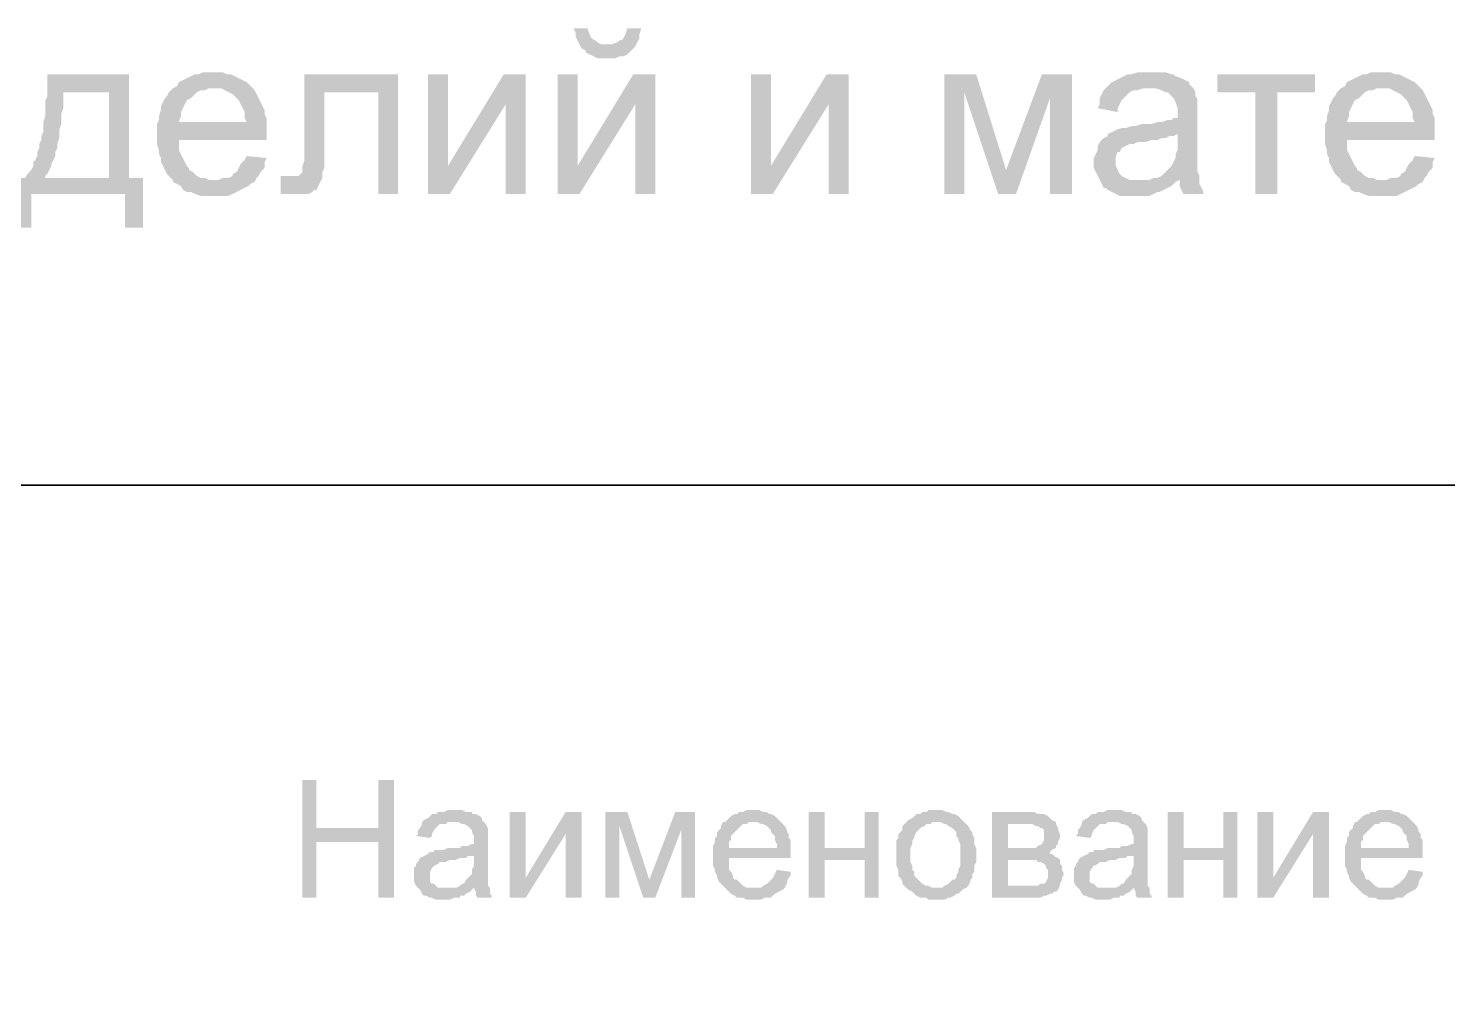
# Model space of a CAD drawing. Header units: millimetres. Extents: x -383313 to -161684, y -117025 to 99224.
# Drawn here: x -362985 to -359971, y -26884 to -24810 of the extents above; entities that cross this region are included whole.
import ezdxf

# ---------------------------------------------------------------- set-up
doc = ezdxf.new("R2010")
doc.units = ezdxf.units.MM
doc.header["$MEASUREMENT"] = 0
doc.layers.add('PDF_Geometry', color=7, linetype='Continuous')
doc.layers.add('PDF_Solid Fills', color=7, linetype='Continuous')

# ---------------------------------------------------------------- blocks, each defined once
blk = doc.blocks.new('A$Cf5759c35')
at = {"layer": 'PDF_Solid Fills'}
for points in [[(-3335.9, -6544.7), (-3365.5, -6544.7), (-3361.3, -6553.2), (-3361.3, -6561.7), (-3357, -6570.1), (-3352.8, -6578.6), (-3293.5, -6578.6), (-3306.2, -6578.6), (-3314.7, -6574.4), (-3318.9, -6570.1), (-3327.4, -6565.9), (-3331.6, -6557.4)], [(-3221.6, -6544.7), (-3251.2, -6544.7), (-3255.4, -6557.4), (-3259.7, -6565.9), (-3263.9, -6570.1), (-3268.1, -6570.1), (-3272.4, -6574.4), (-3285.1, -6578.6), (-3293.5, -6578.6), (-3352.8, -6578.6), (-3348.6, -6587.1), (-3340.1, -6591.3), (-3340.1, -6595.5), (-3331.6, -6599.8), (-3323.2, -6604), (-3314.7, -6608.2), (-3302, -6608.2), (-3293.5, -6608.2), (-3289.3, -6608.2), (-3276.6, -6608.2), (-3268.1, -6604), (-3259.7, -6604), (-3251.2, -6599.8), (-3242.7, -6591.3), (-3242.7, -6591.3), (-3234.3, -6582.8), (-3230, -6574.4), (-3225.8, -6565.9), (-3225.8, -6557.4)], [(-4309.5, -6642.1), (-4483.1, -6642.1), (-4483.1, -6676), (-4351.9, -6680.2), (-4351.9, -6862.2), (-4487.3, -6862.2), (-4529.7, -6862.2), (-4550.8, -6862.2), (-4550.8, -6968.1), (-4517, -6968.1), (-4517, -6896.1), (-4318, -6896.1), (-4279.9, -6862.2), (-4309.5, -6862.2)], [(-4131.7, -6637.9), (-4131.7, -6637.9), (-4152.9, -6637.9), (-4161.4, -6642.1), (-4169.8, -6642.1), (-4178.3, -6646.3), (-4186.8, -6650.6), (-4195.2, -6654.8), (-4203.7, -6659), (-4207.9, -6667.5), (-4216.4, -6671.7), (-4131.7, -6671.7), (-4127.5, -6671.7), (-4114.8, -6671.7), (-4106.3, -6676), (-4097.9, -6680.2), (-4089.4, -6684.4), (-4085.2, -6688.7), (-4076.7, -6697.1), (-4076.7, -6697.1), (-4072.5, -6705.6), (-4068.2, -6714.1), (-4064, -6722.5), (-4064, -6735.2), (-4059.8, -6743.7), (-4203.7, -6743.7), (-4017.4, -6747.9), (-4017.4, -6735.2), (-4021.7, -6726.8), (-4021.7, -6718.3), (-4025.9, -6709.8), (-4030.1, -6701.4), (-4034.4, -6692.9), (-4038.6, -6684.4), (-4042.8, -6676), (-4047.1, -6671.7), (-4051.3, -6667.5), (-4059.8, -6659), (-4068.2, -6654.8), (-4076.7, -6650.6), (-4085.2, -6646.3), (-4093.6, -6642.1), (-4102.1, -6642.1), (-4110.6, -6637.9), (-4119, -6637.9)], [(-3738, -6642.1), (-3937, -6642.1), (-3937, -6824.1), (-3941.2, -6836.8), (-3941.2, -6845.3), (-3941.2, -6849.5), (-3941.2, -6849.5), (-3949.7, -6858), (-3949.7, -6858), (-3953.9, -6858), (-3966.6, -6858), (-3987.8, -6858), (-3987.8, -6896.1), (-3979.3, -6896.1), (-3970.9, -6896.1), (-3962.4, -6896.1), (-3949.7, -6896.1), (-3949.7, -6896.1), (-3941.2, -6896.1), (-3928.5, -6896.1), (-3920.1, -6891.9), (-3915.8, -6887.6), (-3911.6, -6887.6), (-3907.4, -6879.2), (-3903.1, -6870.7), (-3898.9, -6862.2), (-3898.9, -6858), (-3898.9, -6849.5), (-3894.7, -6841.1), (-3894.7, -6832.6), (-3894.7, -6819.9), (-3894.7, -6803), (-3894.7, -6680.2), (-3780.4, -6680.2)], [(-3467.1, -6642.1), (-3513.7, -6642.1), (-3632.2, -6836.8), (-3674.5, -6896.1), (-3628, -6896.1), (-3509.4, -6705.6)], [(-3191.9, -6642.1), (-3238.5, -6642.1), (-3357, -6836.8), (-3399.4, -6896.1), (-3352.8, -6896.1), (-3234.3, -6705.6)], [(-2781.3, -6642.1), (-2827.9, -6642.1), (-2946.4, -6836.8), (-2988.7, -6896.1), (-2942.2, -6896.1), (-2823.6, -6705.6)], [(-2510.4, -6642.1), (-2578.1, -6642.1), (-2578.1, -6896.1), (-2535.8, -6896.1), (-2535.8, -6680.2)], [(-2307.2, -6642.1), (-2370.7, -6642.1), (-2446.9, -6845.3), (-2463.8, -6896.1), (-2425.7, -6896.1), (-2353.7, -6692.9)], [(-2137.8, -6637.9), (-2137.8, -6637.9), (-2167.5, -6637.9), (-2180.2, -6642.1), (-2188.6, -6642.1), (-2197.1, -6646.3), (-2205.6, -6650.6), (-2214, -6654.8), (-2222.5, -6659), (-2226.7, -6663.3), (-2235.2, -6671.7), (-2146.3, -6671.7), (-2137.8, -6671.7), (-2129.4, -6671.7), (-2116.7, -6676), (-2108.2, -6680.2), (-2104, -6680.2), (-2095.5, -6688.7), (-2095.5, -6688.7), (-2091.3, -6692.9), (-2087, -6701.4), (-2082.8, -6714.1), (-2082.8, -6722.5), (-2082.8, -6726.8), (-2082.8, -6735.2), (-2091.3, -6735.2), (-2095.5, -6739.5), (-2104, -6739.5), (-2116.7, -6743.7), (-2125.1, -6743.7), (-2137.8, -6747.9), (-2146.3, -6747.9), (-2159, -6747.9), (-2171.7, -6752.2), (-2180.2, -6752.2), (-2192.9, -6756.4), (-2197.1, -6756.4), (-2201.3, -6756.4), (-2214, -6760.6), (-2222.5, -6764.9), (-2082.8, -6769.1), (-2082.8, -6786), (-2082.8, -6790.3), (-2082.8, -6803), (-2087, -6811.4), (-2087, -6819.9), (-2091.3, -6828.4), (-2091.3, -6828.4), (-2095.5, -6836.8), (-2104, -6845.3), (-2112.4, -6853.8), (-2116.7, -6858), (-2125.1, -6862.2), (-2133.6, -6862.2), (-2078.6, -6866.5), (-2078.6, -6866.5), (-2078.6, -6879.2), (-2074.3, -6887.6), (-2070.1, -6896.1), (-2027.8, -6896.1), (-2027.8, -6891.9), (-2032, -6883.4), (-2036.2, -6874.9), (-2036.2, -6866.5), (-2036.2, -6862.2), (-2036.2, -6858), (-2040.5, -6849.5), (-2040.5, -6841.1), (-2040.5, -6828.4), (-2040.5, -6819.9), (-2040.5, -6803), (-2040.5, -6790.3), (-2040.5, -6731), (-2040.5, -6731), (-2040.5, -6718.3), (-2040.5, -6709.8), (-2040.5, -6701.4), (-2040.5, -6692.9), (-2044.7, -6688.7), (-2044.7, -6680.2), (-2048.9, -6671.7), (-2057.4, -6663.3), (-2057.4, -6659), (-2065.9, -6654.8), (-2074.3, -6650.6), (-2087, -6646.3), (-2091.3, -6642.1), (-2095.5, -6642.1), (-2108.2, -6637.9), (-2116.7, -6637.9), (-2125.1, -6637.9)], [(-1790.7, -6642.1), (-1998.1, -6642.1), (-1998.1, -6680.2), (-1917.7, -6680.2), (-1917.7, -6896.1), (-1871.1, -6896.1), (-1871.1, -6680.2), (-1790.7, -6680.2)], [(-1651, -6637.9), (-1651, -6637.9), (-1672.2, -6637.9), (-1680.6, -6642.1), (-1689.1, -6642.1), (-1697.6, -6646.3), (-1706, -6650.6), (-1714.5, -6654.8), (-1723, -6659), (-1727.2, -6667.5), (-1735.7, -6671.7), (-1651, -6671.7), (-1646.8, -6671.7), (-1634.1, -6671.7), (-1625.6, -6676), (-1617.1, -6680.2), (-1608.7, -6684.4), (-1604.4, -6688.7), (-1596, -6697.1), (-1596, -6697.1), (-1591.7, -6705.6), (-1587.5, -6714.1), (-1583.3, -6722.5), (-1583.3, -6735.2), (-1579, -6743.7), (-1723, -6743.7), (-1536.7, -6747.9), (-1536.7, -6735.2), (-1540.9, -6726.8), (-1540.9, -6718.3), (-1545.2, -6709.8), (-1549.4, -6701.4), (-1553.6, -6692.9), (-1557.9, -6684.4), (-1562.1, -6676), (-1566.3, -6671.7), (-1570.6, -6667.5), (-1579, -6659), (-1587.5, -6654.8), (-1596, -6650.6), (-1604.4, -6646.3), (-1612.9, -6642.1), (-1621.4, -6642.1), (-1629.8, -6637.9), (-1638.3, -6637.9)], [(-4483.1, -6676), (-4483.1, -6688.7), (-4487.3, -6697.1), (-4487.3, -6731), (-4491.6, -6743.7), (-4491.6, -6752.2), (-4491.6, -6764.9), (-4495.8, -6773.3), (-4495.8, -6781.8), (-4500, -6790.3), (-4500, -6798.7), (-4504.3, -6807.2), (-4504.3, -6815.7), (-4508.5, -6824.1), (-4512.7, -6828.4), (-4512.7, -6836.8), (-4517, -6845.3), (-4521.2, -6849.5), (-4525.4, -6853.8), (-4529.7, -6862.2), (-4487.3, -6862.2), (-4487.3, -6858), (-4483.1, -6853.8), (-4478.9, -6845.3), (-4474.6, -6836.8), (-4474.6, -6832.6), (-4470.4, -6824.1), (-4466.2, -6815.7), (-4466.2, -6807.2), (-4461.9, -6798.7), (-4461.9, -6790.3), (-4457.7, -6777.6), (-4457.7, -6769.1), (-4457.7, -6760.6), (-4453.5, -6747.9), (-4453.5, -6739.5), (-4453.5, -6726.8), (-4449.2, -6714.1), (-4449.2, -6701.4), (-4449.2, -6688.7), (-4449.2, -6680.2), (-4351.9, -6680.2)], [(-4216.4, -6671.7), (-4216.4, -6671.7), (-4224.9, -6680.2), (-4229.1, -6688.7), (-4233.3, -6692.9), (-4237.6, -6701.4), (-4241.8, -6709.8), (-4241.8, -6718.3), (-4246, -6731), (-4246, -6739.5), (-4250.3, -6747.9), (-4250.3, -6760.6), (-4250.3, -6773.3), (-4250.3, -6781.8), (-4250.3, -6790.3), (-4246, -6803), (-4246, -6811.4), (-4241.8, -6819.9), (-4241.8, -6828.4), (-4237.6, -6836.8), (-4233.3, -6845.3), (-4229.1, -6853.8), (-4220.6, -6862.2), (-4216.4, -6866.5), (-4127.5, -6866.5), (-4131.7, -6866.5), (-4140.2, -6866.5), (-4148.7, -6862.2), (-4157.1, -6862.2), (-4165.6, -6858), (-4174.1, -6849.5), (-4182.5, -6845.3), (-4182.5, -6841.1), (-4186.8, -6836.8), (-4191, -6828.4), (-4195.2, -6819.9), (-4199.5, -6811.4), (-4203.7, -6803), (-4203.7, -6790.3), (-4203.7, -6781.8), (-4017.4, -6781.8), (-4017.4, -6777.6), (-4017.4, -6769.1), (-4017.4, -6756.4), (-4017.4, -6747.9), (-4203.7, -6743.7), (-4203.7, -6743.7), (-4199.5, -6731), (-4199.5, -6722.5), (-4195.2, -6714.1), (-4191, -6705.6), (-4186.8, -6697.1), (-4178.3, -6692.9), (-4174.1, -6688.7), (-4165.6, -6680.2), (-4157.1, -6676), (-4148.7, -6676), (-4140.2, -6671.7), (-4131.7, -6671.7)], [(-2235.2, -6671.7), (-2239.4, -6676), (-2243.7, -6684.4), (-2247.9, -6692.9), (-2247.9, -6705.6), (-2252.1, -6714.1), (-2209.8, -6722.5), (-2209.8, -6714.1), (-2205.6, -6705.6), (-2201.3, -6697.1), (-2192.9, -6688.7), (-2188.6, -6684.4), (-2184.4, -6680.2), (-2175.9, -6676), (-2167.5, -6676), (-2154.8, -6671.7), (-2146.3, -6671.7)], [(-1735.7, -6671.7), (-1735.7, -6671.7), (-1744.1, -6680.2), (-1748.4, -6688.7), (-1752.6, -6692.9), (-1756.8, -6701.4), (-1761.1, -6709.8), (-1761.1, -6718.3), (-1765.3, -6731), (-1765.3, -6739.5), (-1769.5, -6747.9), (-1769.5, -6760.6), (-1769.5, -6773.3), (-1769.5, -6781.8), (-1769.5, -6790.3), (-1765.3, -6803), (-1765.3, -6811.4), (-1761.1, -6819.9), (-1761.1, -6828.4), (-1756.8, -6836.8), (-1752.6, -6845.3), (-1748.4, -6853.8), (-1739.9, -6862.2), (-1735.7, -6866.5), (-1646.8, -6866.5), (-1651, -6866.5), (-1659.5, -6866.5), (-1667.9, -6862.2), (-1676.4, -6862.2), (-1684.9, -6858), (-1693.3, -6849.5), (-1701.8, -6845.3), (-1701.8, -6841.1), (-1706, -6836.8), (-1710.3, -6828.4), (-1714.5, -6819.9), (-1718.7, -6811.4), (-1723, -6803), (-1723, -6790.3), (-1723, -6781.8), (-1536.7, -6781.8), (-1536.7, -6777.6), (-1536.7, -6769.1), (-1536.7, -6756.4), (-1536.7, -6747.9), (-1723, -6743.7), (-1723, -6743.7), (-1718.7, -6731), (-1718.7, -6722.5), (-1714.5, -6714.1), (-1710.3, -6705.6), (-1706, -6697.1), (-1697.6, -6692.9), (-1693.3, -6688.7), (-1684.9, -6680.2), (-1676.4, -6676), (-1667.9, -6676), (-1659.5, -6671.7), (-1651, -6671.7)], [(-2222.5, -6764.9), (-2231, -6769.1), (-2231, -6773.3), (-2239.4, -6777.6), (-2247.9, -6786), (-2252.1, -6794.5), (-2252.1, -6803), (-2256.4, -6811.4), (-2260.6, -6819.9), (-2260.6, -6828.4), (-2260.6, -6832.6), (-2260.6, -6841.1), (-2256.4, -6849.5), (-2252.1, -6858), (-2247.9, -6866.5), (-2243.7, -6874.9), (-2239.4, -6883.4), (-2235.2, -6883.4), (-2231, -6887.6), (-2222.5, -6891.9), (-2214, -6896.1), (-2205.6, -6900.3), (-2192.9, -6900.3), (-2184.4, -6900.3), (-2171.7, -6900.3), (-2163.2, -6900.3), (-2154.8, -6900.3), (-2142.1, -6900.3), (-2133.6, -6896.1), (-2125.1, -6891.9), (-2120.9, -6891.9), (-2112.4, -6887.6), (-2104, -6883.4), (-2095.5, -6879.2), (-2087, -6870.7), (-2163.2, -6866.5), (-2167.5, -6866.5), (-2175.9, -6866.5), (-2184.4, -6866.5), (-2192.9, -6862.2), (-2201.3, -6858), (-2205.6, -6853.8), (-2209.8, -6845.3), (-2214, -6836.8), (-2214, -6828.4), (-2214, -6824.1), (-2214, -6815.7), (-2209.8, -6807.2), (-2205.6, -6807.2), (-2201.3, -6798.7), (-2192.9, -6794.5), (-2184.4, -6790.3), (-2175.9, -6790.3), (-2167.5, -6786), (-2154.8, -6786), (-2150.5, -6786), (-2137.8, -6781.8), (-2125.1, -6781.8), (-2116.7, -6777.6), (-2108.2, -6777.6), (-2099.7, -6773.3), (-2091.3, -6773.3), (-2082.8, -6769.1)], [(-4059.8, -6815.7), (-4059.8, -6815.7), (-4064, -6824.1), (-4072.5, -6832.6), (-4076.7, -6841.1), (-4080.9, -6849.5), (-4089.4, -6853.8), (-4089.4, -6858), (-4097.9, -6862.2), (-4110.6, -6862.2), (-4119, -6866.5), (-4127.5, -6866.5), (-4216.4, -6866.5), (-4216.4, -6870.7), (-4207.9, -6874.9), (-4199.5, -6879.2), (-4195.2, -6887.6), (-4186.8, -6891.9), (-4178.3, -6891.9), (-4169.8, -6896.1), (-4157.1, -6900.3), (-4148.7, -6900.3), (-4140.2, -6900.3), (-4127.5, -6900.3), (-4127.5, -6900.3), (-4119, -6900.3), (-4106.3, -6900.3), (-4097.9, -6900.3), (-4089.4, -6896.1), (-4080.9, -6891.9), (-4072.5, -6887.6), (-4064, -6883.4), (-4055.5, -6879.2), (-4051.3, -6874.9), (-4042.8, -6870.7), (-4038.6, -6862.2), (-4034.4, -6858), (-4030.1, -6849.5), (-4021.7, -6841.1), (-4021.7, -6828.4), (-4017.4, -6819.9)], [(-1579, -6815.7), (-1579, -6815.7), (-1583.3, -6824.1), (-1591.7, -6832.6), (-1596, -6841.1), (-1600.2, -6849.5), (-1608.7, -6853.8), (-1608.7, -6858), (-1617.1, -6862.2), (-1629.8, -6862.2), (-1638.3, -6866.5), (-1646.8, -6866.5), (-1735.7, -6866.5), (-1735.7, -6870.7), (-1727.2, -6874.9), (-1718.7, -6879.2), (-1714.5, -6887.6), (-1706, -6891.9), (-1697.6, -6891.9), (-1689.1, -6896.1), (-1676.4, -6900.3), (-1667.9, -6900.3), (-1659.5, -6900.3), (-1646.8, -6900.3), (-1646.8, -6900.3), (-1638.3, -6900.3), (-1625.6, -6900.3), (-1617.1, -6900.3), (-1608.7, -6896.1), (-1600.2, -6891.9), (-1591.7, -6887.6), (-1583.3, -6883.4), (-1574.8, -6879.2), (-1570.6, -6874.9), (-1562.1, -6870.7), (-1557.9, -6862.2), (-1553.6, -6858), (-1549.4, -6849.5), (-1540.9, -6841.1), (-1540.9, -6828.4), (-1536.7, -6819.9)], [(-2133.6, -6862.2), (-2142.1, -6866.5), (-2163.2, -6866.5), (-2087, -6870.7), (-2078.6, -6866.5)], [(-3911.6, -8140.7), (-3941.2, -8140.7), (-3941.2, -8390.5), (-3911.6, -8390.5), (-3911.6, -8271.9), (-3780.4, -8271.9), (-3911.6, -8242.3)], [(-3746.5, -8140.7), (-3780.4, -8140.7), (-3780.4, -8242.3), (-3911.6, -8242.3), (-3780.4, -8271.9), (-3780.4, -8390.5), (-3746.5, -8390.5)], [(-3615.3, -8204.2), (-3615.3, -8204.2), (-3632.2, -8204.2), (-3640.7, -8208.4), (-3644.9, -8208.4), (-3653.4, -8208.4), (-3657.6, -8212.7), (-3666.1, -8212.7), (-3670.3, -8216.9), (-3674.5, -8221.1), (-3683, -8225.4), (-3687.2, -8229.6), (-3623.7, -8229.6), (-3619.5, -8229.6), (-3611, -8229.6), (-3602.6, -8233.8), (-3598.3, -8233.8), (-3589.9, -8238.1), (-3585.6, -8242.3), (-3585.6, -8242.3), (-3581.4, -8246.5), (-3581.4, -8250.8), (-3577.2, -8259.2), (-3577.2, -8267.7), (-3577.2, -8267.7), (-3577.2, -8276.2), (-3581.4, -8276.2), (-3589.9, -8280.4), (-3594.1, -8280.4), (-3602.6, -8280.4), (-3606.8, -8284.6), (-3615.3, -8284.6), (-3623.7, -8284.6), (-3632.2, -8284.6), (-3640.7, -8288.9), (-3649.1, -8288.9), (-3653.4, -8288.9), (-3661.8, -8288.9), (-3661.8, -8293.1), (-3670.3, -8293.1), (-3674.5, -8297.3), (-3577.2, -8301.6), (-3577.2, -8310), (-3577.2, -8314.3), (-3577.2, -8322.7), (-3581.4, -8331.2), (-3581.4, -8335.4), (-3581.4, -8339.7), (-3585.6, -8343.9), (-3589.9, -8348.1), (-3594.1, -8352.4), (-3598.3, -8360.8), (-3602.6, -8360.8), (-3606.8, -8365.1), (-3615.3, -8369.3), (-3577.2, -8369.3), (-3577.2, -8369.3), (-3572.9, -8377.8), (-3572.9, -8386.2), (-3568.7, -8390.5), (-3539.1, -8390.5), (-3539.1, -8386.2), (-3543.3, -8382), (-3543.3, -8373.5), (-3543.3, -8369.3), (-3547.5, -8365.1), (-3547.5, -8360.8), (-3547.5, -8356.6), (-3547.5, -8352.4), (-3547.5, -8343.9), (-3547.5, -8335.4), (-3547.5, -8327), (-3547.5, -8314.3), (-3547.5, -8271.9), (-3547.5, -8271.9), (-3547.5, -8263.5), (-3547.5, -8255), (-3547.5, -8250.8), (-3547.5, -8246.5), (-3547.5, -8242.3), (-3551.8, -8233.8), (-3556, -8229.6), (-3560.2, -8225.4), (-3560.2, -8221.1), (-3564.5, -8216.9), (-3572.9, -8212.7), (-3581.4, -8212.7), (-3581.4, -8208.4), (-3589.9, -8208.4), (-3594.1, -8208.4), (-3602.6, -8204.2), (-3611, -8204.2)], [(-3348.6, -8208.4), (-3382.4, -8208.4), (-3467.1, -8348.1), (-3501, -8390.5), (-3467.1, -8390.5), (-3382.4, -8255)], [(-3251.2, -8208.4), (-3297.8, -8208.4), (-3297.8, -8390.5), (-3268.1, -8390.5), (-3268.1, -8238.1)], [(-3107.3, -8208.4), (-3149.6, -8208.4), (-3204.6, -8352.4), (-3217.3, -8390.5), (-3191.9, -8390.5), (-3136.9, -8246.5)], [(-2984.5, -8204.2), (-2984.5, -8204.2), (-2997.2, -8204.2), (-3005.7, -8208.4), (-3014.1, -8208.4), (-3018.4, -8212.7), (-3022.6, -8212.7), (-3031.1, -8216.9), (-3035.3, -8221.1), (-3039.5, -8225.4), (-3043.8, -8229.6), (-2984.5, -8229.6), (-2980.3, -8229.6), (-2976, -8229.6), (-2967.6, -8233.8), (-2963.3, -8233.8), (-2954.9, -8238.1), (-2950.6, -8242.3), (-2946.4, -8246.5), (-2946.4, -8250.8), (-2942.2, -8255), (-2937.9, -8259.2), (-2937.9, -8267.7), (-2933.7, -8276.2), (-2933.7, -8284.6), (-3035.3, -8284.6), (-2904.1, -8284.6), (-2904.1, -8276.2), (-2904.1, -8267.7), (-2908.3, -8263.5), (-2908.3, -8255), (-2912.5, -8250.8), (-2912.5, -8246.5), (-2916.8, -8238.1), (-2921, -8233.8), (-2925.2, -8229.6), (-2929.5, -8225.4), (-2933.7, -8221.1), (-2937.9, -8216.9), (-2946.4, -8212.7), (-2950.6, -8212.7), (-2954.9, -8208.4), (-2963.3, -8208.4), (-2971.8, -8204.2), (-2976, -8204.2)], [(-2832.1, -8208.4), (-2866, -8208.4), (-2866, -8390.5), (-2832.1, -8390.5), (-2832.1, -8310), (-2747.4, -8310), (-2832.1, -8284.6)], [(-2717.8, -8208.4), (-2747.4, -8208.4), (-2747.4, -8284.6), (-2832.1, -8284.6), (-2747.4, -8310), (-2747.4, -8390.5), (-2717.8, -8390.5)], [(-2595, -8204.2), (-2595, -8204.2), (-2612, -8204.2), (-2616.2, -8208.4), (-2624.7, -8208.4), (-2628.9, -8212.7), (-2637.4, -8212.7), (-2641.6, -8216.9), (-2645.8, -8221.1), (-2654.3, -8225.4), (-2654.3, -8225.4), (-2658.5, -8229.6), (-2595, -8229.6), (-2595, -8229.6), (-2586.6, -8229.6), (-2578.1, -8233.8), (-2573.9, -8233.8), (-2569.6, -8238.1), (-2561.2, -8242.3), (-2556.9, -8246.5), (-2552.7, -8250.8), (-2552.7, -8259.2), (-2548.5, -8263.5), (-2548.5, -8267.7), (-2544.2, -8276.2), (-2544.2, -8284.6), (-2544.2, -8288.9), (-2544.2, -8297.3), (-2544.2, -8301.6), (-2544.2, -8310), (-2544.2, -8318.5), (-2544.2, -8322.7), (-2548.5, -8331.2), (-2548.5, -8335.4), (-2552.7, -8343.9), (-2552.7, -8348.1), (-2556.9, -8352.4), (-2561.2, -8352.4), (-2565.4, -8356.6), (-2569.6, -8360.8), (-2578.1, -8365.1), (-2582.3, -8369.3), (-2590.8, -8369.3), (-2595, -8369.3), (-2658.5, -8369.3), (-2654.3, -8373.5), (-2645.8, -8377.8), (-2641.6, -8382), (-2637.4, -8386.2), (-2628.9, -8390.5), (-2624.7, -8390.5), (-2616.2, -8390.5), (-2612, -8394.7), (-2603.5, -8394.7), (-2595, -8394.7), (-2590.8, -8394.7), (-2586.6, -8394.7), (-2578.1, -8394.7), (-2569.6, -8390.5), (-2565.4, -8390.5), (-2556.9, -8386.2), (-2552.7, -8382), (-2548.5, -8382), (-2544.2, -8377.8), (-2540, -8373.5), (-2531.5, -8369.3), (-2527.3, -8365.1), (-2523.1, -8356.6), (-2523.1, -8352.4), (-2523.1, -8352.4), (-2518.8, -8348.1), (-2518.8, -8339.7), (-2514.6, -8335.4), (-2514.6, -8327), (-2514.6, -8322.7), (-2510.4, -8314.3), (-2510.4, -8305.8), (-2510.4, -8297.3), (-2510.4, -8293.1), (-2510.4, -8284.6), (-2514.6, -8276.2), (-2514.6, -8267.7), (-2514.6, -8263.5), (-2518.8, -8255), (-2518.8, -8250.8), (-2523.1, -8246.5), (-2527.3, -8238.1), (-2531.5, -8233.8), (-2535.8, -8229.6), (-2540, -8225.4), (-2544.2, -8221.1), (-2548.5, -8216.9), (-2556.9, -8212.7), (-2561.2, -8212.7), (-2569.6, -8208.4), (-2573.9, -8208.4), (-2582.3, -8204.2), (-2586.6, -8204.2)], [(-2404.5, -8208.4), (-2476.5, -8208.4), (-2476.5, -8390.5), (-2374.9, -8390.5), (-2366.4, -8386.2), (-2362.2, -8386.2), (-2353.7, -8382), (-2349.5, -8382), (-2345.3, -8377.8), (-2341, -8377.8), (-2336.8, -8373.5), (-2332.6, -8365.1), (-2442.6, -8365.1), (-2442.6, -8310), (-2404.5, -8310), (-2336.8, -8305.8), (-2345.3, -8301.6), (-2349.5, -8297.3), (-2353.7, -8297.3), (-2353.7, -8293.1), (-2349.5, -8288.9), (-2442.6, -8284.6), (-2442.6, -8233.8), (-2408.8, -8233.8), (-2341, -8229.6), (-2349.5, -8225.4), (-2353.7, -8221.1), (-2358, -8216.9), (-2366.4, -8212.7), (-2366.4, -8212.7), (-2374.9, -8212.7), (-2379.1, -8212.7), (-2387.6, -8208.4), (-2396.1, -8208.4)], [(-2214, -8204.2), (-2214, -8204.2), (-2231, -8204.2), (-2239.4, -8208.4), (-2243.7, -8208.4), (-2252.1, -8208.4), (-2256.4, -8212.7), (-2264.8, -8212.7), (-2269.1, -8216.9), (-2273.3, -8221.1), (-2281.8, -8225.4), (-2286, -8229.6), (-2222.5, -8229.6), (-2218.3, -8229.6), (-2209.8, -8229.6), (-2201.3, -8233.8), (-2197.1, -8233.8), (-2188.6, -8238.1), (-2184.4, -8242.3), (-2184.4, -8242.3), (-2180.2, -8246.5), (-2180.2, -8250.8), (-2175.9, -8259.2), (-2175.9, -8267.7), (-2175.9, -8267.7), (-2175.9, -8276.2), (-2180.2, -8276.2), (-2188.6, -8280.4), (-2192.9, -8280.4), (-2201.3, -8280.4), (-2205.6, -8284.6), (-2214, -8284.6), (-2222.5, -8284.6), (-2231, -8284.6), (-2239.4, -8288.9), (-2247.9, -8288.9), (-2252.1, -8288.9), (-2260.6, -8288.9), (-2260.6, -8293.1), (-2269.1, -8293.1), (-2273.3, -8297.3), (-2175.9, -8301.6), (-2175.9, -8310), (-2175.9, -8314.3), (-2175.9, -8322.7), (-2180.2, -8331.2), (-2180.2, -8335.4), (-2180.2, -8339.7), (-2184.4, -8343.9), (-2188.6, -8348.1), (-2192.9, -8352.4), (-2197.1, -8360.8), (-2201.3, -8360.8), (-2205.6, -8365.1), (-2214, -8369.3), (-2175.9, -8369.3), (-2175.9, -8369.3), (-2171.7, -8377.8), (-2171.7, -8386.2), (-2167.5, -8390.5), (-2137.8, -8390.5), (-2137.8, -8386.2), (-2142.1, -8382), (-2142.1, -8373.5), (-2142.1, -8369.3), (-2146.3, -8365.1), (-2146.3, -8360.8), (-2146.3, -8356.6), (-2146.3, -8352.4), (-2146.3, -8343.9), (-2146.3, -8335.4), (-2146.3, -8327), (-2146.3, -8314.3), (-2146.3, -8271.9), (-2146.3, -8271.9), (-2146.3, -8263.5), (-2146.3, -8255), (-2146.3, -8250.8), (-2146.3, -8246.5), (-2146.3, -8242.3), (-2150.5, -8233.8), (-2154.8, -8229.6), (-2159, -8225.4), (-2159, -8221.1), (-2163.2, -8216.9), (-2171.7, -8212.7), (-2180.2, -8212.7), (-2180.2, -8208.4), (-2188.6, -8208.4), (-2192.9, -8208.4), (-2201.3, -8204.2), (-2209.8, -8204.2)], [(-2070.1, -8208.4), (-2104, -8208.4), (-2104, -8390.5), (-2070.1, -8390.5), (-2070.1, -8310), (-1985.4, -8310), (-2070.1, -8284.6)], [(-1955.8, -8208.4), (-1985.4, -8208.4), (-1985.4, -8284.6), (-2070.1, -8284.6), (-1985.4, -8310), (-1985.4, -8390.5), (-1955.8, -8390.5)], [(-1761.1, -8208.4), (-1794.9, -8208.4), (-1879.6, -8348.1), (-1913.5, -8390.5), (-1879.6, -8390.5), (-1794.9, -8255)], [(-1642.5, -8204.2), (-1642.5, -8204.2), (-1655.2, -8204.2), (-1663.7, -8208.4), (-1672.2, -8208.4), (-1676.4, -8212.7), (-1680.6, -8212.7), (-1689.1, -8216.9), (-1693.3, -8221.1), (-1697.6, -8225.4), (-1701.8, -8229.6), (-1642.5, -8229.6), (-1638.3, -8229.6), (-1634.1, -8229.6), (-1625.6, -8233.8), (-1621.4, -8233.8), (-1612.9, -8238.1), (-1608.7, -8242.3), (-1604.4, -8246.5), (-1604.4, -8250.8), (-1600.2, -8255), (-1596, -8259.2), (-1596, -8267.7), (-1591.7, -8276.2), (-1591.7, -8284.6), (-1693.3, -8284.6), (-1562.1, -8284.6), (-1562.1, -8276.2), (-1562.1, -8267.7), (-1566.3, -8263.5), (-1566.3, -8255), (-1570.6, -8250.8), (-1570.6, -8246.5), (-1574.8, -8238.1), (-1579, -8233.8), (-1583.3, -8229.6), (-1587.5, -8225.4), (-1591.7, -8221.1), (-1596, -8216.9), (-1604.4, -8212.7), (-1608.7, -8212.7), (-1612.9, -8208.4), (-1621.4, -8208.4), (-1629.8, -8204.2), (-1634.1, -8204.2)], [(-3687.2, -8229.6), (-3687.2, -8233.8), (-3691.5, -8242.3), (-3695.7, -8246.5), (-3695.7, -8255), (-3699.9, -8259.2), (-3670.3, -8263.5), (-3666.1, -8259.2), (-3666.1, -8255), (-3661.8, -8246.5), (-3657.6, -8242.3), (-3653.4, -8238.1), (-3649.1, -8233.8), (-3644.9, -8233.8), (-3636.4, -8233.8), (-3632.2, -8229.6), (-3623.7, -8229.6)], [(-3043.8, -8229.6), (-3048, -8229.6), (-3052.2, -8238.1), (-3052.2, -8242.3), (-3056.5, -8246.5), (-3060.7, -8250.8), (-3060.7, -8259.2), (-3064.9, -8263.5), (-3064.9, -8271.9), (-3069.2, -8280.4), (-3069.2, -8284.6), (-3069.2, -8293.1), (-3069.2, -8301.6), (-3069.2, -8310), (-3069.2, -8314.3), (-3069.2, -8322.7), (-3064.9, -8331.2), (-3064.9, -8335.4), (-3060.7, -8343.9), (-3060.7, -8348.1), (-3056.5, -8356.6), (-3052.2, -8360.8), (-3048, -8365.1), (-3043.8, -8369.3), (-2984.5, -8369.3), (-2984.5, -8369.3), (-2993, -8369.3), (-2997.2, -8369.3), (-3005.7, -8365.1), (-3009.9, -8360.8), (-3014.1, -8356.6), (-3018.4, -8352.4), (-3022.6, -8352.4), (-3026.8, -8348.1), (-3026.8, -8343.9), (-3031.1, -8335.4), (-3035.3, -8331.2), (-3035.3, -8322.7), (-3035.3, -8314.3), (-3035.3, -8305.8), (-2904.1, -8305.8), (-2904.1, -8305.8), (-2904.1, -8301.6), (-2904.1, -8293.1), (-2904.1, -8284.6), (-3035.3, -8284.6), (-3035.3, -8280.4), (-3035.3, -8271.9), (-3031.1, -8267.7), (-3031.1, -8259.2), (-3026.8, -8255), (-3022.6, -8250.8), (-3018.4, -8246.5), (-3014.1, -8242.3), (-3009.9, -8238.1), (-3005.7, -8233.8), (-2997.2, -8233.8), (-2993, -8229.6), (-2984.5, -8229.6)], [(-2658.5, -8229.6), (-2662.8, -8233.8), (-2667, -8238.1), (-2667, -8246.5), (-2671.2, -8250.8), (-2675.5, -8255), (-2675.5, -8263.5), (-2679.7, -8267.7), (-2679.7, -8276.2), (-2679.7, -8284.6), (-2679.7, -8293.1), (-2679.7, -8301.6), (-2679.7, -8301.6), (-2679.7, -8310), (-2679.7, -8318.5), (-2679.7, -8322.7), (-2675.5, -8331.2), (-2675.5, -8339.7), (-2675.5, -8343.9), (-2671.2, -8348.1), (-2667, -8356.6), (-2667, -8360.8), (-2662.8, -8365.1), (-2658.5, -8369.3), (-2595, -8369.3), (-2599.3, -8369.3), (-2603.5, -8369.3), (-2612, -8365.1), (-2616.2, -8365.1), (-2624.7, -8360.8), (-2628.9, -8356.6), (-2633.1, -8352.4), (-2633.1, -8352.4), (-2637.4, -8348.1), (-2641.6, -8343.9), (-2641.6, -8335.4), (-2645.8, -8331.2), (-2645.8, -8322.7), (-2650.1, -8314.3), (-2650.1, -8310), (-2650.1, -8301.6), (-2650.1, -8297.3), (-2650.1, -8288.9), (-2650.1, -8284.6), (-2645.8, -8276.2), (-2645.8, -8267.7), (-2641.6, -8263.5), (-2641.6, -8259.2), (-2637.4, -8250.8), (-2633.1, -8246.5), (-2633.1, -8246.5), (-2628.9, -8242.3), (-2620.4, -8238.1), (-2616.2, -8233.8), (-2607.7, -8233.8), (-2603.5, -8229.6), (-2595, -8229.6)], [(-2341, -8229.6), (-2408.8, -8233.8), (-2408.8, -8233.8), (-2391.8, -8233.8), (-2383.4, -8238.1), (-2379.1, -8238.1), (-2374.9, -8242.3), (-2370.7, -8242.3), (-2366.4, -8246.5), (-2366.4, -8255), (-2366.4, -8259.2), (-2366.4, -8263.5), (-2366.4, -8267.7), (-2370.7, -8276.2), (-2370.7, -8276.2), (-2379.1, -8280.4), (-2383.4, -8284.6), (-2387.6, -8284.6), (-2396.1, -8284.6), (-2400.3, -8284.6), (-2413, -8284.6), (-2442.6, -8284.6), (-2349.5, -8288.9), (-2341, -8284.6), (-2341, -8280.4), (-2336.8, -8276.2), (-2336.8, -8271.9), (-2332.6, -8263.5), (-2332.6, -8259.2), (-2332.6, -8255), (-2336.8, -8246.5), (-2336.8, -8242.3), (-2341, -8233.8)], [(-2286, -8229.6), (-2286, -8233.8), (-2290.2, -8242.3), (-2294.5, -8246.5), (-2294.5, -8255), (-2298.7, -8259.2), (-2269.1, -8263.5), (-2264.8, -8259.2), (-2264.8, -8255), (-2260.6, -8246.5), (-2256.4, -8242.3), (-2252.1, -8238.1), (-2247.9, -8233.8), (-2243.7, -8233.8), (-2235.2, -8233.8), (-2231, -8229.6), (-2222.5, -8229.6)], [(-1701.8, -8229.6), (-1706, -8229.6), (-1710.3, -8238.1), (-1710.3, -8242.3), (-1714.5, -8246.5), (-1718.7, -8250.8), (-1718.7, -8259.2), (-1723, -8263.5), (-1723, -8271.9), (-1727.2, -8280.4), (-1727.2, -8284.6), (-1727.2, -8293.1), (-1727.2, -8301.6), (-1727.2, -8310), (-1727.2, -8314.3), (-1727.2, -8322.7), (-1723, -8331.2), (-1723, -8335.4), (-1718.7, -8343.9), (-1718.7, -8348.1), (-1714.5, -8356.6), (-1710.3, -8360.8), (-1706, -8365.1), (-1701.8, -8369.3), (-1642.5, -8369.3), (-1642.5, -8369.3), (-1651, -8369.3), (-1655.2, -8369.3), (-1663.7, -8365.1), (-1667.9, -8360.8), (-1672.2, -8356.6), (-1676.4, -8352.4), (-1680.6, -8352.4), (-1684.9, -8348.1), (-1684.9, -8343.9), (-1689.1, -8335.4), (-1693.3, -8331.2), (-1693.3, -8322.7), (-1693.3, -8314.3), (-1693.3, -8305.8), (-1562.1, -8305.8), (-1562.1, -8305.8), (-1562.1, -8301.6), (-1562.1, -8293.1), (-1562.1, -8284.6), (-1693.3, -8284.6), (-1693.3, -8280.4), (-1693.3, -8271.9), (-1689.1, -8267.7), (-1689.1, -8259.2), (-1684.9, -8255), (-1680.6, -8250.8), (-1676.4, -8246.5), (-1672.2, -8242.3), (-1667.9, -8238.1), (-1663.7, -8233.8), (-1655.2, -8233.8), (-1651, -8229.6), (-1642.5, -8229.6)], [(-3674.5, -8297.3), (-3683, -8301.6), (-3683, -8301.6), (-3691.5, -8305.8), (-3695.7, -8314.3), (-3699.9, -8318.5), (-3699.9, -8322.7), (-3704.2, -8327), (-3704.2, -8335.4), (-3704.2, -8343.9), (-3704.2, -8343.9), (-3704.2, -8352.4), (-3704.2, -8356.6), (-3699.9, -8365.1), (-3695.7, -8369.3), (-3691.5, -8373.5), (-3687.2, -8382), (-3687.2, -8382), (-3683, -8386.2), (-3678.8, -8386.2), (-3670.3, -8390.5), (-3666.1, -8390.5), (-3657.6, -8394.7), (-3649.1, -8394.7), (-3640.7, -8394.7), (-3636.4, -8394.7), (-3628, -8394.7), (-3619.5, -8390.5), (-3615.3, -8390.5), (-3606.8, -8390.5), (-3606.8, -8386.2), (-3598.3, -8386.2), (-3594.1, -8382), (-3585.6, -8377.8), (-3581.4, -8373.5), (-3636.4, -8369.3), (-3636.4, -8369.3), (-3644.9, -8369.3), (-3653.4, -8369.3), (-3657.6, -8365.1), (-3661.8, -8360.8), (-3666.1, -8360.8), (-3670.3, -8356.6), (-3670.3, -8348.1), (-3670.3, -8343.9), (-3670.3, -8339.7), (-3670.3, -8335.4), (-3666.1, -8327), (-3666.1, -8327), (-3661.8, -8322.7), (-3653.4, -8318.5), (-3649.1, -8314.3), (-3644.9, -8314.3), (-3636.4, -8314.3), (-3628, -8310), (-3623.7, -8310), (-3615.3, -8310), (-3606.8, -8305.8), (-3602.6, -8305.8), (-3594.1, -8305.8), (-3589.9, -8301.6), (-3581.4, -8301.6), (-3577.2, -8301.6)], [(-2336.8, -8305.8), (-2404.5, -8310), (-2404.5, -8310), (-2383.4, -8310), (-2379.1, -8314.3), (-2374.9, -8314.3), (-2366.4, -8318.5), (-2362.2, -8322.7), (-2362.2, -8327), (-2358, -8331.2), (-2358, -8339.7), (-2358, -8343.9), (-2358, -8348.1), (-2362.2, -8356.6), (-2366.4, -8360.8), (-2370.7, -8360.8), (-2374.9, -8360.8), (-2379.1, -8365.1), (-2387.6, -8365.1), (-2396.1, -8365.1), (-2404.5, -8365.1), (-2442.6, -8365.1), (-2332.6, -8365.1), (-2332.6, -8360.8), (-2328.3, -8352.4), (-2328.3, -8348.1), (-2324.1, -8339.7), (-2324.1, -8339.7), (-2328.3, -8331.2), (-2328.3, -8322.7), (-2332.6, -8318.5), (-2332.6, -8310)], [(-2273.3, -8297.3), (-2281.8, -8301.6), (-2281.8, -8301.6), (-2290.2, -8305.8), (-2294.5, -8314.3), (-2298.7, -8318.5), (-2298.7, -8322.7), (-2302.9, -8327), (-2302.9, -8335.4), (-2302.9, -8343.9), (-2302.9, -8343.9), (-2302.9, -8352.4), (-2302.9, -8356.6), (-2298.7, -8365.1), (-2294.5, -8369.3), (-2290.2, -8373.5), (-2286, -8382), (-2286, -8382), (-2281.8, -8386.2), (-2277.5, -8386.2), (-2269.1, -8390.5), (-2264.8, -8390.5), (-2256.4, -8394.7), (-2247.9, -8394.7), (-2239.4, -8394.7), (-2235.2, -8394.7), (-2226.7, -8394.7), (-2218.3, -8390.5), (-2214, -8390.5), (-2205.6, -8390.5), (-2205.6, -8386.2), (-2197.1, -8386.2), (-2192.9, -8382), (-2184.4, -8377.8), (-2180.2, -8373.5), (-2235.2, -8369.3), (-2235.2, -8369.3), (-2243.7, -8369.3), (-2252.1, -8369.3), (-2256.4, -8365.1), (-2260.6, -8360.8), (-2264.8, -8360.8), (-2269.1, -8356.6), (-2269.1, -8348.1), (-2269.1, -8343.9), (-2269.1, -8339.7), (-2269.1, -8335.4), (-2264.8, -8327), (-2264.8, -8327), (-2260.6, -8322.7), (-2252.1, -8318.5), (-2247.9, -8314.3), (-2243.7, -8314.3), (-2235.2, -8314.3), (-2226.7, -8310), (-2222.5, -8310), (-2214, -8310), (-2205.6, -8305.8), (-2201.3, -8305.8), (-2192.9, -8305.8), (-2188.6, -8301.6), (-2180.2, -8301.6), (-2175.9, -8301.6)], [(-2933.7, -8331.2), (-2933.7, -8331.2), (-2937.9, -8339.7), (-2942.2, -8348.1), (-2946.4, -8352.4), (-2950.6, -8356.6), (-2954.9, -8360.8), (-2954.9, -8360.8), (-2963.3, -8365.1), (-2967.6, -8369.3), (-2976, -8369.3), (-2984.5, -8369.3), (-3043.8, -8369.3), (-3043.8, -8369.3), (-3039.5, -8373.5), (-3035.3, -8377.8), (-3031.1, -8382), (-3022.6, -8386.2), (-3018.4, -8390.5), (-3009.9, -8390.5), (-3005.7, -8390.5), (-2997.2, -8394.7), (-2988.7, -8394.7), (-2984.5, -8394.7), (-2984.5, -8394.7), (-2976, -8394.7), (-2967.6, -8394.7), (-2959.1, -8390.5), (-2954.9, -8390.5), (-2946.4, -8390.5), (-2942.2, -8386.2), (-2937.9, -8382), (-2929.5, -8377.8), (-2929.5, -8377.8), (-2921, -8373.5), (-2916.8, -8369.3), (-2912.5, -8360.8), (-2912.5, -8356.6), (-2908.3, -8348.1), (-2904.1, -8343.9), (-2904.1, -8335.4)], [(-1591.7, -8331.2), (-1591.7, -8331.2), (-1596, -8339.7), (-1600.2, -8348.1), (-1604.4, -8352.4), (-1608.7, -8356.6), (-1612.9, -8360.8), (-1612.9, -8360.8), (-1621.4, -8365.1), (-1625.6, -8369.3), (-1634.1, -8369.3), (-1642.5, -8369.3), (-1701.8, -8369.3), (-1701.8, -8369.3), (-1697.6, -8373.5), (-1693.3, -8377.8), (-1689.1, -8382), (-1680.6, -8386.2), (-1676.4, -8390.5), (-1667.9, -8390.5), (-1663.7, -8390.5), (-1655.2, -8394.7), (-1646.8, -8394.7), (-1642.5, -8394.7), (-1642.5, -8394.7), (-1634.1, -8394.7), (-1625.6, -8394.7), (-1617.1, -8390.5), (-1612.9, -8390.5), (-1604.4, -8390.5), (-1600.2, -8386.2), (-1596, -8382), (-1587.5, -8377.8), (-1587.5, -8377.8), (-1579, -8373.5), (-1574.8, -8369.3), (-1570.6, -8360.8), (-1570.6, -8356.6), (-1566.3, -8348.1), (-1562.1, -8343.9), (-1562.1, -8335.4)]]:
    blk.add_hatch(color=8, dxfattribs=at).paths.add_polyline_path(points)
at = {"layer": 'PDF_Geometry', "color": 8, "lineweight": 35}
blk.add_lwpolyline([(4999.4, -17813.9), (4999.4, -7514.2), (-13500.1, -7514.2), (-13500.1, -17813.9)], close=True, dxfattribs=at)
at = {"layer": 'PDF_Solid Fills', "color": 8, "lineweight": 35}
for points in [[(-3738, -6642.1), (-3780.4, -6680.2), (-3738, -6896.1), (-3780.4, -6896.1)], [(-3632.2, -6642.1), (-3674.5, -6642.1), (-3632.2, -6836.8), (-3674.5, -6896.1)], [(-3467.1, -6642.1), (-3509.4, -6705.6), (-3467.1, -6896.1), (-3509.4, -6896.1)], [(-3357, -6642.1), (-3399.4, -6642.1), (-3357, -6836.8), (-3399.4, -6896.1)], [(-3191.9, -6642.1), (-3234.3, -6705.6), (-3191.9, -6896.1), (-3234.3, -6896.1)], [(-2946.4, -6642.1), (-2988.7, -6642.1), (-2946.4, -6836.8), (-2988.7, -6896.1)], [(-2781.3, -6642.1), (-2823.6, -6705.6), (-2781.3, -6896.1), (-2823.6, -6896.1)], [(-2510.4, -6642.1), (-2535.8, -6680.2), (-2446.9, -6845.3), (-2463.8, -6896.1)], [(-2307.2, -6642.1), (-2353.7, -6692.9), (-2307.2, -6896.1), (-2353.7, -6896.1)], [(-4279.9, -6862.2), (-4318, -6896.1), (-4279.9, -6968.1), (-4318, -6968.1)], [(-3467.1, -8208.4), (-3501, -8208.4), (-3467.1, -8348.1), (-3501, -8390.5)], [(-3348.6, -8208.4), (-3382.4, -8255), (-3348.6, -8390.5), (-3382.4, -8390.5)], [(-3251.2, -8208.4), (-3268.1, -8238.1), (-3204.6, -8352.4), (-3217.3, -8390.5)], [(-3107.3, -8208.4), (-3136.9, -8246.5), (-3107.3, -8390.5), (-3136.9, -8390.5)], [(-1879.6, -8208.4), (-1913.5, -8208.4), (-1879.6, -8348.1), (-1913.5, -8390.5)], [(-1761.1, -8208.4), (-1794.9, -8255), (-1761.1, -8390.5), (-1794.9, -8390.5)], [(-3615.3, -8369.3), (-3636.4, -8369.3), (-3577.2, -8369.3), (-3581.4, -8373.5)], [(-2214, -8369.3), (-2235.2, -8369.3), (-2175.9, -8369.3), (-2180.2, -8373.5)]]:
    blk.add_solid(points, dxfattribs=at)

msp = doc.modelspace()

# ---------------------------------------------------------------- block references
at = {"ltscale": 100}
msp.add_blockref('A$Cf5759c35', (-358461.97282, -18264.93104), dxfattribs=at)

doc.saveas('drawing.dxf')
